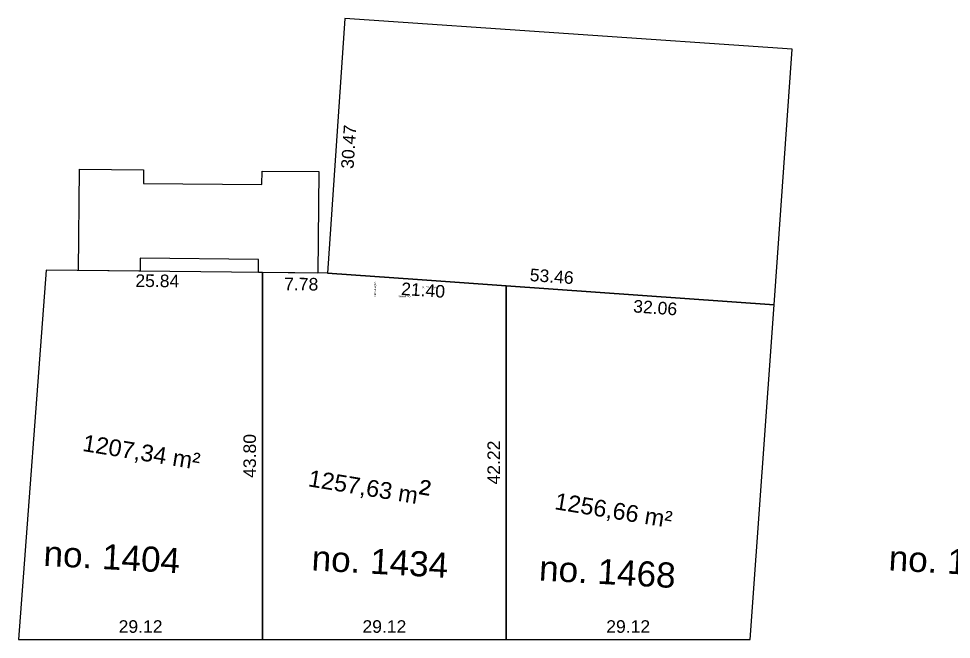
# Model space of a CAD drawing. Header units: millimetres. Extents: x 935 to 1399, y 512 to 900.
# Drawn here: x 1121.9 to 1233.3, y 702.6 to 776.7 of the extents above; entities that cross this region are included whole.
import ezdxf

# ---------------------------------------------------------------- set-up
doc = ezdxf.new("R2010")
doc.units = ezdxf.units.MM
doc.layers.add('3descondido', color=7, linetype='Continuous')
doc.layers.add('terrenos', color=3, linetype='Continuous')
doc.layers.add('P-Lim_trac_viario', color=1, linetype='Continuous', lineweight=20)
doc.layers.add('P-Texto_Geral', color=5, linetype='Continuous', lineweight=20)
doc.styles.add('style1', font='arial.ttf')
doc.dimstyles.new('cotas', dxfattribs={"dimtxt": 1.5, "dimasz": 0.1, "dimexe": 0.18, "dimexo": 0.0625, "dimgap": 0.75, "dimtad": 1, "dimzin": 4, "dimdsep": 46, "dimtxsty": 'style1', "dimblk": 'DOTSMALL', "dimcen": 0.09, "dimdle": 6, "dimse1": 1, "dimse2": 1, "dimaunit": 1, "dimazin": 1, "dimtfac": 1, "dimtofl": 0, "dimtmove": 0, "dimatfit": 3, "dimldrblk": 'DOTSMALL', "dimfxl": 0, "dimtolj": 1, "dimtzin": 4, "dimarcsym": 0})

# ---------------------------------------------------------------- blocks, each defined once
blk = doc.blocks.new('*D36')
at = {"layer": 'Defpoints', "color": 0, "transparency": 16777216}
for p in [(1121.87, 702.63), (1150.99, 702.63), (1150.99, 702.63)]:
    blk.add_point(p, dxfattribs=at)
at = {"layer": '3descondido', "color": 0, "transparency": 16777216, "insert": (1136.43, 704.15), "char_height": 1.5, "attachment_point": 5, "style": 'style1'}
blk.add_mtext('\\A1;29.12', dxfattribs=at)
blk = doc.blocks.new('_DotSmall')
at = {"layer": 'P-Texto_Geral', "color": 0, "const_width": 0.5}
blk.add_lwpolyline([(-0.0625, 0, 1), (0.0625, 0, 1)], format="xyb", close=True, dxfattribs=at)
blk = doc.blocks.new('*D37')
at = {"layer": 'Defpoints', "color": 0, "transparency": 16777216}
for p in [(1150.99, 702.63), (1180.11, 702.63), (1180.11, 702.63)]:
    blk.add_point(p, dxfattribs=at)
at = {"layer": '3descondido', "color": 0, "transparency": 16777216, "insert": (1165.55, 704.15), "char_height": 1.5, "attachment_point": 5, "style": 'style1'}
blk.add_mtext('\\A1;29.12', dxfattribs=at)
blk = doc.blocks.new('*D38')
at = {"layer": 'Defpoints', "color": 0, "transparency": 16777216}
for p in [(1180.11, 702.63), (1209.23, 702.63), (1209.23, 702.63)]:
    blk.add_point(p, dxfattribs=at)
at = {"layer": '3descondido', "color": 0, "transparency": 16777216, "insert": (1194.67, 704.15), "char_height": 1.5, "attachment_point": 5, "style": 'style1'}
blk.add_mtext('\\A1;29.12', dxfattribs=at)
blk = doc.blocks.new('*D39')
at = {"layer": 'Defpoints', "color": 0, "transparency": 16777216}
for p in [(1125.15, 746.69), (1150.99, 746.42), (1150.96, 743.78)]:
    blk.add_point(p, dxfattribs=at)
at = {"layer": '3descondido', "color": 0, "transparency": 16777216, "insert": (1138.43, 745.43), "char_height": 1.5, "attachment_point": 5, "rotation": 359.3988, "style": 'style1'}
blk.add_mtext('\\A1;25.84', dxfattribs=at)
blk = doc.blocks.new('*D40')
at = {"layer": 'Defpoints', "color": 0, "transparency": 16777216}
for p in [(1150.99, 746.42), (1158.77, 746.34), (1158.74, 743.49)]:
    blk.add_point(p, dxfattribs=at)
at = {"layer": '3descondido', "color": 0, "transparency": 16777216, "insert": (1155.62, 745.04), "char_height": 1.5, "attachment_point": 5, "rotation": 359.3988, "style": 'style1'}
blk.add_mtext('\\A1;7.78', dxfattribs=at)
blk = doc.blocks.new('*D41')
at = {"layer": 'Defpoints', "color": 0, "transparency": 16777216}
for p in [(1158.77, 746.34), (1180.11, 744.85), (1179.92, 742.12)]:
    blk.add_point(p, dxfattribs=at)
at = {"layer": '3descondido', "color": 0, "transparency": 16777216, "insert": (1170.18, 744.32), "char_height": 1.5, "attachment_point": 5, "rotation": 356.0153, "style": 'style1'}
blk.add_mtext('\\A1;21.40', dxfattribs=at)
blk = doc.blocks.new('*D42')
at = {"layer": 'Defpoints', "color": 0, "transparency": 16777216}
for p in [(1180.11, 744.85), (1212.09, 742.57), (1211.88, 739.72)]:
    blk.add_point(p, dxfattribs=at)
at = {"layer": '3descondido', "color": 0, "transparency": 16777216, "insert": (1197.9, 742.23), "char_height": 1.5, "attachment_point": 5, "rotation": 355.9128, "style": 'style1'}
blk.add_mtext('\\A1;32.06', dxfattribs=at)
blk = doc.blocks.new('*D43')
at = {"layer": 'Defpoints', "color": 0, "transparency": 16777216}
for p in [(1150.99, 746.43), (1150.99, 702.63), (1150.99, 702.63)]:
    blk.add_point(p, dxfattribs=at)
at = {"layer": '3descondido', "color": 0, "transparency": 16777216, "insert": (1149.47, 724.53), "char_height": 1.5, "attachment_point": 5, "rotation": 90, "style": 'style1'}
blk.add_mtext('\\A1;43.80', dxfattribs=at)
blk = doc.blocks.new('*D44')
at = {"layer": 'Defpoints', "color": 0, "transparency": 16777216}
for p in [(1180.11, 744.85), (1180.11, 702.63), (1180.11, 702.63)]:
    blk.add_point(p, dxfattribs=at)
at = {"layer": '3descondido', "color": 0, "transparency": 16777216, "insert": (1178.61, 723.74), "char_height": 1.5, "attachment_point": 5, "rotation": 90, "style": 'style1'}
blk.add_mtext('\\A1;42.22', dxfattribs=at)
blk = doc.blocks.new('*D45')
at = {"layer": 'Defpoints', "color": 0, "transparency": 16777216}
for p in [(1158.77, 746.34), (1212.09, 742.57), (1212.09, 742.57)]:
    blk.add_point(p, dxfattribs=at)
at = {"layer": '3descondido', "color": 0, "transparency": 16777216, "insert": (1185.54, 745.97), "char_height": 1.5, "attachment_point": 5, "rotation": 355.9538, "style": 'style1'}
blk.add_mtext('\\A1;53.46', dxfattribs=at)
blk = doc.blocks.new('*D46')
at = {"layer": 'Defpoints', "color": 0, "transparency": 16777216}
for p in [(1160.83, 776.74), (1163.85, 776.53), (1158.76, 746.34)]:
    blk.add_point(p, dxfattribs=at)
at = {"layer": '3descondido', "color": 0, "transparency": 16777216, "insert": (1161.3, 761.44), "char_height": 1.5, "attachment_point": 5, "rotation": 86.104, "style": 'style1'}
blk.add_mtext('\\A1;30.47', dxfattribs=at)

msp = doc.modelspace()

# ---------------------------------------------------------------- linework, layer by layer
at = {"color": 7}
msp.add_lwpolyline([(1129.00827, 746.66305), (1129.1395, 758.78764), (1136.77716, 758.70498), (1136.75955, 757.07813), (1150.9299, 756.92476), (1150.94751, 758.5516), (1157.71372, 758.47837), (1157.58249, 746.35379), (1150.49727, 746.43047), (1150.51425, 747.99918), (1136.38597, 748.15209), (1136.36899, 746.58339)], close=True, dxfattribs=at)
at = {"layer": 'P-Lim_trac_viario', "color": 7}
msp.add_line((1209.23382, 702.62951), (1121.86655, 702.62951), dxfattribs=at)
at = {"layer": 'terrenos', "color": 7}
for points in [[(1214.27066, 773.11738), (1160.83147, 776.74473), (1158.76771, 746.34096), (1169.49376, 745.61289), (1180.1114, 744.85419), (1212.08779, 742.56926)], [(1150.98897, 746.42259), (1125.1533, 746.69371), (1121.86655, 702.62951), (1150.98897, 702.62951)], [(1180.1114, 744.85419), (1169.49376, 745.61289), (1158.76771, 746.34096), (1150.98897, 746.42259), (1150.98897, 702.62951), (1180.1114, 702.62951)], [(1212.08779, 742.56926), (1180.1114, 744.85419), (1180.1114, 702.62951), (1209.23382, 702.62951)]]:
    msp.add_lwpolyline(points, close=True, dxfattribs=at)

# ---------------------------------------------------------------- texts
at = {"insert": (1164.35343, 743.52238), "char_height": 0.2, "width": 3.8469, "attachment_point": 1, "rotation": 90}
msp.add_mtext('CIRCULAÇÃO', dxfattribs=at)
at = {"char_height": 0.2, "width": 3.8469, "attachment_point": 1}
for s, insert in [('SUÍTE CASAL', (1170.05461, 744.73081)), ('BANHEIRO', (1167.2235, 743.66602))]:
    msp.add_mtext(s, dxfattribs=dict(at, insert=insert))
at = {"layer": '3descondido', "color": 7, "attachment_point": 1, "style": 'style1'}
for s, insert, char_height, width, rotation in [('{\\H2x;1207,34 m²}', (1129.72457, 727.1094), 1, 30.135573, 350.7436402), ('{\\H0.6667x;1257,63 m}²', (1156.83844, 723.87601), 3, 30.135573, 350.7436402), ('{\\H0.6667x;1256,66 m²}', (1186.1118, 720.15448), 3, 30.193588, 350.7436402), ('no. 1404', (1124.94597, 714.41947), 3, 97.0392476, 356.7909171), ('no. 1434', (1156.96951, 713.86874), 3, 97.0392476, 356.7909171), ('no. 1434', (1225.89575, 713.86874), 3, 97.0392476, 356.7909171), ('no. 1468', (1184.13535, 712.65824), 3, 97.0392476, 356.7909171)]:
    msp.add_mtext(s, dxfattribs=dict(at, insert=insert, char_height=char_height, width=width, rotation=rotation))

# ---------------------------------------------------------------- dimensions: what is measured, and where the dimension line sits
at = {"layer": '3descondido', "color": 7}
for p1, p2, distance, picture, middle in [((1158.76196, 746.34102), (1160.83212, 776.73843), -3.02724, '*D46', (1161.30442, 761.43706)), ((1158.76771, 746.34096), (1212.09403, 742.56882), 0.00211, '*D45', (1185.53801, 745.96958))]:
    dim = msp.add_aligned_dim(p1=p1, p2=p2, distance=distance, dimstyle='cotas', override={"dimsd1": 1, "dimsd2": 1}, dxfattribs=at)
    dim.commit()
    dim.dimension.update_dxf_attribs({"geometry": picture, "text_midpoint": middle})
for base, p1, p2, angle, picture, middle in [((1150.96126, 743.78207), (1125.1533, 746.69371), (1150.98897, 746.42259), 359.3987503, '*D39', (1138.41452, 743.91374)), ((1150.98897, 702.62951), (1150.98897, 746.42515), (1150.98897, 702.62951), 270, '*D43', (1150.98897, 724.52605)), ((1158.73777, 743.48766), (1150.98897, 746.42259), (1158.76771, 746.34096), 359.3987503, '*D40', (1155.60117, 743.52057)), ((1179.92119, 742.12354), (1158.76771, 746.34096), (1180.1114, 744.85419), 356.015305, '*D41', (1170.07231, 742.8096)), ((1180.1114, 702.62951), (1180.1114, 744.85419), (1180.1114, 702.62951), 270, '*D44', (1180.1114, 723.74185)), ((1211.88387, 739.71544), (1180.1114, 744.85419), (1212.08779, 742.56926), 355.9127723, '*D42', (1197.7938, 740.72227)), ((1150.98897, 702.62951), (1121.86655, 702.62951), (1150.98897, 702.62951), 0, '*D36', (1136.42776, 702.62951)), ((1180.1114, 702.62951), (1150.98897, 702.62951), (1180.1114, 702.62951), 0, '*D37', (1165.55019, 702.62951)), ((1209.23382, 702.62951), (1180.1114, 702.62951), (1209.23382, 702.62951), 360, '*D38', (1194.67261, 702.62951))]:
    dim = msp.add_linear_dim(base=base, p1=p1, p2=p2, angle=angle, dimstyle='cotas', override={"dimsd1": 1, "dimsd2": 1}, dxfattribs=at)
    dim.commit()
    dim.dimension.update_dxf_attribs({"geometry": picture, "text_midpoint": middle, "dimtype": 161})

doc.saveas('drawing.dxf')
